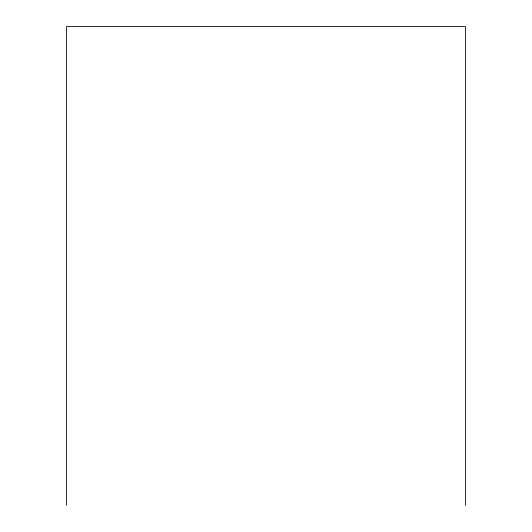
<?xml version="1.0" encoding="UTF-8"?>
<svg xmlns="http://www.w3.org/2000/svg" width="532" height="532" viewBox="0 0 532 532"><rect width="100%" height="100%" fill="white"/><g stroke="black" fill="none" stroke-linecap="round" stroke-linejoin="round"><path stroke-width="0.8" d="M465.414 505.4L465.414 26.6L66.586 26.6L66.586 505.4"/></g></svg>
